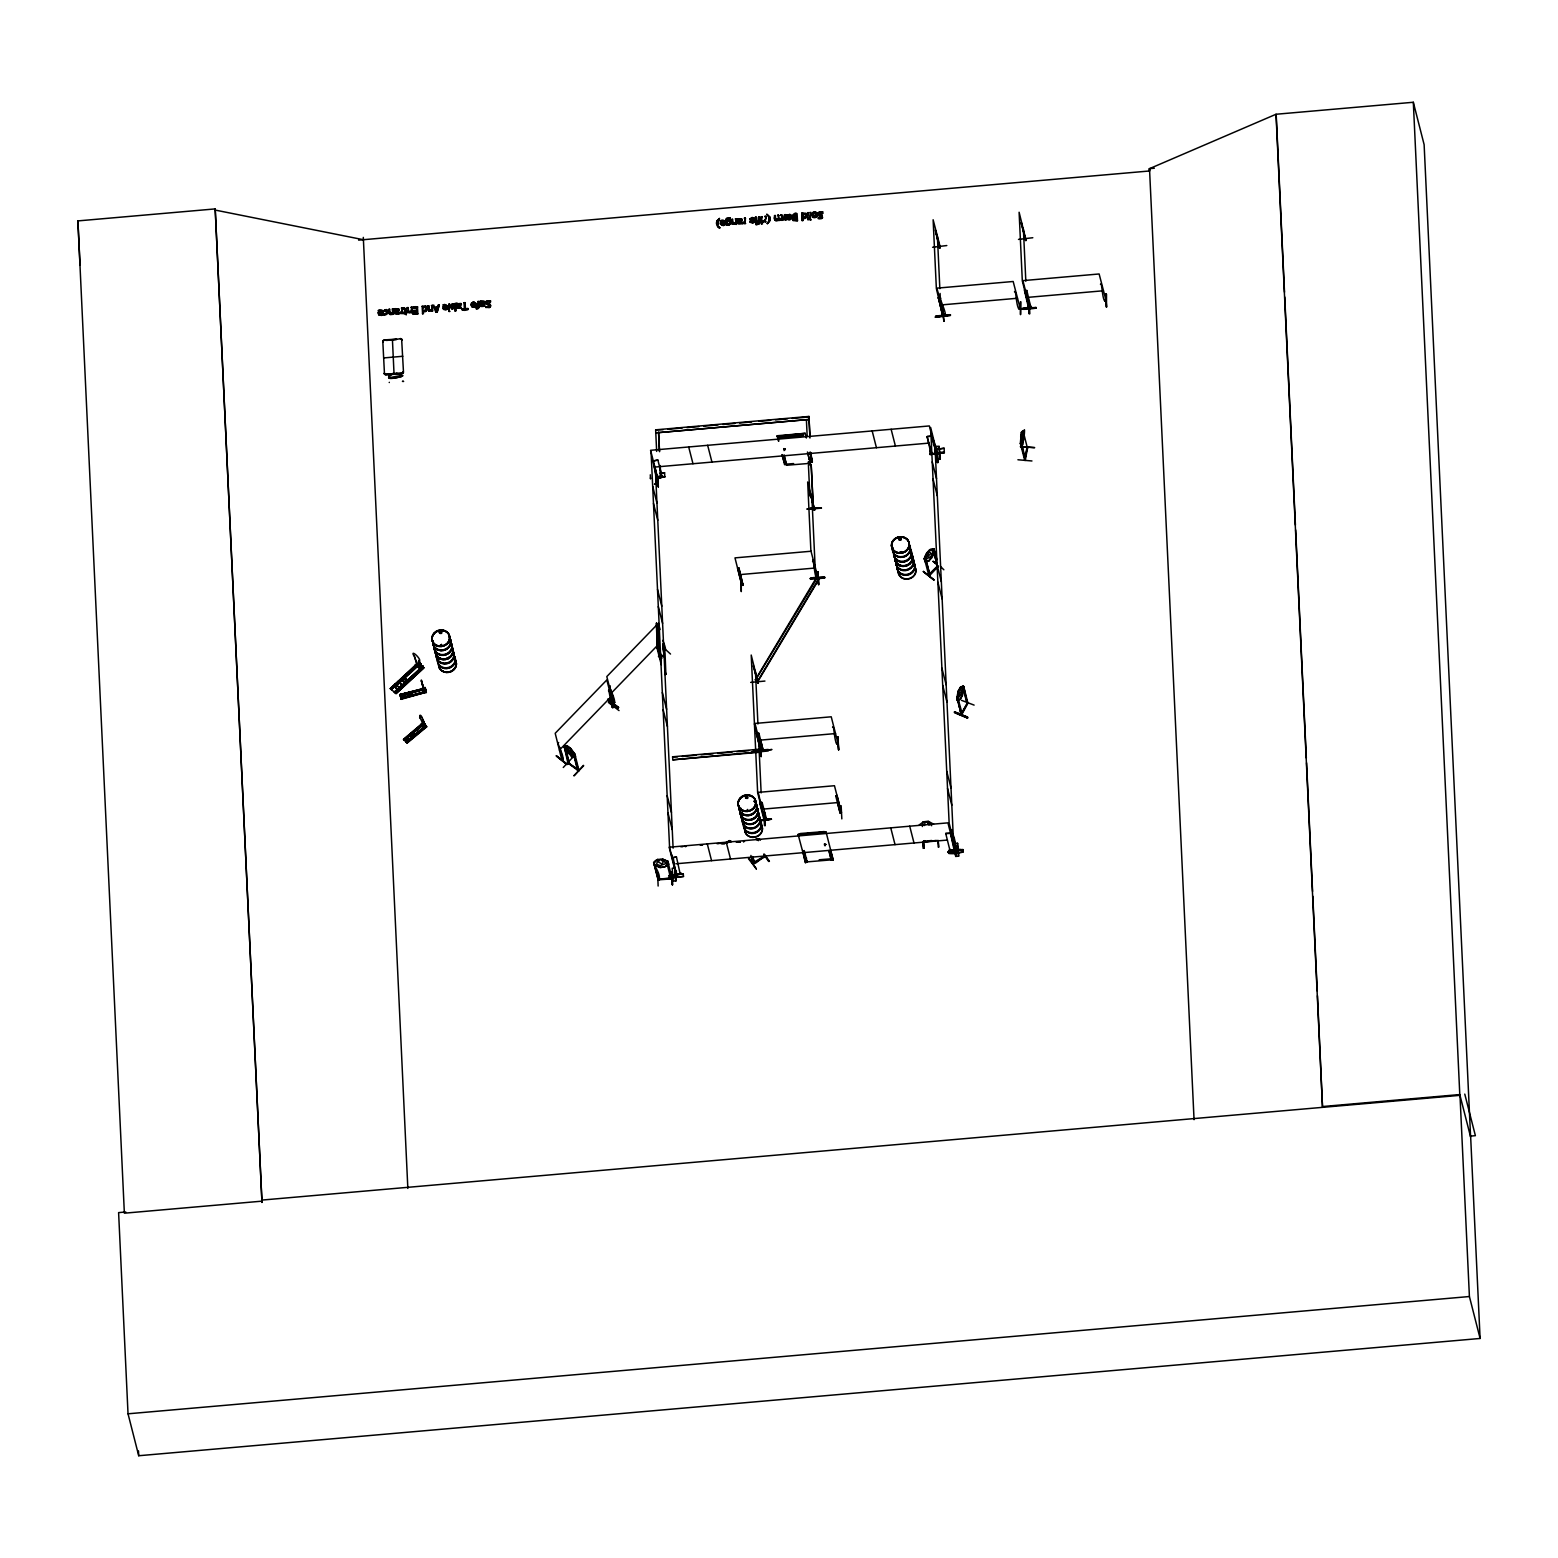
<?xml version="1.0" encoding="UTF-8"?>
<svg xmlns="http://www.w3.org/2000/svg" width="1558" height="1558" viewBox="0 0 1558 1558"><rect width="100%" height="100%" fill="white"/><g stroke="black" fill="none" stroke-linecap="round" stroke-linejoin="round"><path stroke-width="1.5" d="M962.046 713.097L957.449 696.699M967.888 702.444L961.091 714.655L961.383 712.921M451.801 306.653C453.69 300.207 455.734 311.989 451.82 307.101M717.537 223.515L719.387 218.471L717.031 221.061M769.224 218.626L768.99 221.1A6.777 6.057 -14.3 0 1 768.094 222.775L767.354 223.67L769.925 220.496M1026.995 448.957L1027.034 446.951L1024.755 460.389L1020.354 443.485L1021.327 432.306L1023.002 430.69L1027.598 448.762M450.827 306.809L450.846 305.31M479.124 307.432L479.124 306.809M676.367 873.512L675.646 873.512M676.036 873.512L675.51 874.681L681.158 873.551M812.069 215.179L812.575 212.784A2.259 2.006 -14.3 0 1 813.841 212.005L815.964 212.531M951.665 832.03C957.157 841.028 954.489 849.772 955.288 850.22M817.113 215.335L816.275 212.472M383.171 312.262L382.625 314.658A2.356 2.103 -14.3 0 1 381.321 315.456L378.711 314.482M476.105 304.122L475.56 306.536M476.164 305.076L476.027 303.537M578.7 769.847L568.086 763.147M568.962 763.848L563.957 745.776L566.976 745.659L570.617 748.366L574.785 753.799L578.972 770.606L577.784 769.71M725.132 222.385L725.093 223.885M791.522 216.581L790.997 218.996A2.356 2.103 -14.3 0 1 789.692 219.795C785.933 220.905 785.446 214.128 790.568 216.62L790.685 217.614L787.588 217.536L790.568 218.198M427.087 309.399L427.028 308.406M806.713 216.231L806.577 214.653M388.02 312.846L387.961 311.853M424.497 689.026L423.971 689.026M401.243 699.269L426.269 692.2L425.139 688.071L399.958 694.615L400.328 695.998L425.353 688.675L424.536 689.512M730.877 221.976L729.086 224.742A2.551 2.279 -14.3 0 1 727.197 224.586L726.242 224.897L726.047 220.36M657.32 478.949L657.242 477.469L664.74 476.534L657.398 478.092L657.418 479.767L653.756 464.459M658.177 486.369L657.398 479.182M936.806 453.027L936.923 458.461M936.962 453.651L936.748 454.741M658.43 656.23L658.664 656.619M659.482 655.84L659.618 657.164L659.521 655.567M661.605 655.412L661.663 656.814M662.501 656.483L662.403 655.334M663.494 656.697L663.533 655.704M663.513 655.353L663.552 656.093M793.1 215.647L793.334 216.952L796.313 217.302L793.08 215.978L796.099 214.42L793.275 215.725M792.126 216.465C793.217 212.219 800.831 211.791 792.165 215.978M816.061 214.478L814.951 216.504L813.101 215.588M478.111 306.731L476.358 308.25L478.072 307.277M759.058 222.56L757.383 222.171L759.019 223.106L757.207 223.729L758.941 222.755M813.042 215.082L813.763 212.823L815.866 213.66M426.035 308.523C426.074 311.951 421.595 311.113 425.86 309.691M426.055 309.691L425.918 307.724M805.681 216.543L805.661 215.355M742.134 220.71L742.173 220.204A1.948 1.733 -14.3 0 0 741.822 219.308L737.499 218.782L737.752 222.619M729.904 222.073L729.631 223.826M757.285 681.606L758.025 682.871M758.201 683.047L751.209 655.042L757.655 792.73L764.569 819.644M758.045 682.423L755.299 679.814L817.541 575.778L818.125 578.641L810.881 550.714L807.667 481.967L814.62 510.245M761.356 751.346L760.577 748.911M760.596 749.807L761.862 749.865M764.511 818.573L759.681 801.805M764.452 819.177L758.22 792.379L834.465 785.719L841.398 812.77L837.036 795.456L835.77 796.041L840.035 812.809L841.184 812.77M813.841 508.414L814.113 510.148L810.257 492.172L809.829 493.38M817.054 576.713L819.586 578.213L757.87 681.45M814.172 565.573L817.268 577.862L817.035 575.837M817.775 577.823L817.638 575.856M939.221 246.3L939.591 248.073L939.844 245.969M939.513 247.897L935.832 232.298M1020.003 307.393L1018.601 308.601L1020.198 308.445L1013.167 281.492L936.923 288.152L943.953 315.242L938.383 297.578L942.668 315.631L936.358 288.503L933.125 219.756L940.156 246.846M1025.183 238.783L1026.06 240.497L1025.476 239.114M1026.021 239.601L1025.476 239.25M1025.885 238.627L1026.04 240.36L1019.107 212.239L1022.321 280.985L1029.215 308.094L1024.852 290.022M382.976 342L382.82 340.968M393.064 373.375C376.238 380.834 414.701 377.698 396.18 373.122M388.877 377.815C426.619 369.947 374.426 385.683 392.635 373.862M403.347 371.505L402.548 373.492L385.099 374.426M403.503 372.537L401.633 339.021M439.239 632.548L439.843 631.652M440.856 645.791L441.381 644.447M441.576 644.506L440.447 645.031M441.888 645.187L440.641 644.7M770.139 220.243L770.1 218.548M745.522 798.086L746.633 796.119M745.931 796.586L746.964 798.105M747.119 810.764L747.645 809.42L747.119 810.647M809.459 459.182L809.225 457.896L809.673 459.104M806.46 857.932L806.382 858.75M898.849 539.594L899.258 538.581M899.92 539.808L901.089 538.854M900.427 552.369L901.517 551.61L900.407 552.506M901.245 538.406L900.913 540.159L898.927 539.477M901.556 551.785L899.998 551.746M954.859 712.142C994.082 729.378 927.594 701.373 967.576 717.031M716.641 222.891L716.738 221.275M792.594 218.802L792.71 220.009M1017.919 459.766L1031.961 460.973M676.289 870.883L676.561 874.856L669.589 847.591L651.069 451.898M741.141 220.71L739.563 219.288L738.667 221.723L741.063 220.36M793.665 218.49L794.093 220.067L796.43 220.048L796.255 217.692L793.743 218.841M769.204 219.366L768.912 220.749A6.777 6.057 -14.3 0 1 768.016 222.424L767.354 223.67M423.718 724.898L424.438 723.477L404.34 740.245L403.503 739.466L423.114 722.62L421.127 724.256L424.224 727.372M657.846 478.501L658.333 486.972L657.573 485.356M936.962 454.741L932.736 437.72L937.897 462.531L937.001 460.331C938.013 468.491 936.144 434.838 937.897 462.531M937.897 461.441L937.507 454.43M726.145 219.23L726.34 225.248L727.274 224.936A2.551 2.279 -14.3 0 0 729.163 225.092L730.838 223.456L730.488 220.496M726.145 220.106C725.677 215.471 731.832 219.717 730.137 217.692M726.788 843.131C728.755 839.295 732.104 840.288 726.885 842.605M753.098 863.249L764.978 856.861M765.075 856.744C765.329 853.394 756.818 864.301 753.04 863.814C752.709 860.074 757.48 867.163 752.3 856.51M486.524 302.856C486.758 299.701 491.783 303.946 490.458 300.752L486.388 300.928L485.59 303.654M812.088 214.556L812.653 213.134A2.259 2.006 -14.3 0 1 813.919 212.355L815.535 212.355M420.271 662.987L421.381 665.792L421.147 663.727M817.015 214.985L816.801 216.367M1020.509 443.485L1021.23 442.375L1020.354 443.485M1023.45 430.943L1022.749 432.053M1020.471 446.776L1034.687 447.633L1020.49 446.562M1022.515 444.634C1025.378 411.779 1025.339 442.998 1021.152 446.289M1025.3 459.591L1024.794 458.519M1020.665 436.688L1025.261 460.447L1027.676 447.029M446.815 307.296L445.374 309.205L443.816 307.549L446.815 307.296L443.816 307.549M475.132 305.738L472.366 306.011M721.412 224.274L724.197 223.067L722.016 224.586M724.197 223.067L723.399 224.819L721.568 224.333M750.859 221.703L753.644 220.496L752.845 222.249L751.014 221.762M383.151 312.846L382.528 314.307A2.356 2.103 -14.3 0 1 381.223 315.106L379.334 315.008M455.442 303.752L452.054 303.752L450.729 306.459L451.469 308.679L454.624 308.056L455.773 310.879L455.364 303.401L451.119 305.173M725.132 222.989L724.606 224.8A2.356 2.103 -14.3 0 1 723.282 225.598L720.478 224.255M754.559 220.418L754.033 222.21A2.356 2.103 -14.3 0 1 752.728 223.028L749.924 221.664M791.522 217.185L790.899 218.646A2.356 2.103 -14.3 0 1 789.594 219.444L787.374 219.113L786.634 216.952M716.699 222.249L716.933 220.71M937.098 566.391L928.549 574.805L928.977 575.993L924.439 558.835C923.738 555.076 934.858 544.716 926.737 552.856L926.406 559.108L931.022 556.342L932.755 552.545L932.229 550.558L929.99 549.584L933.924 548.786L936.942 559.809M427.009 309.049L426.483 310.84A2.24 1.986 -14.3 0 1 425.315 311.619A2.59 2.318 -14.3 0 1 423.425 311.483L423.328 311.133A2.59 2.318 -14.3 0 0 425.217 311.269A2.24 1.986 -14.3 0 0 426.386 310.49L426.892 309.594M806.616 215.88L806.09 217.692A2.24 1.986 -14.3 0 1 804.941 218.471A2.59 2.318 -14.3 0 1 803.032 218.334L802.954 217.984A2.59 2.318 -14.3 0 0 804.843 218.12A2.24 1.986 -14.3 0 0 806.012 217.341L806.499 216.445M957.294 696.66L961.033 714.557L957.352 696.582M962.357 687.117L967.265 703.554M956.787 697.887L958.17 691.226L960.449 687.273L963.292 685.968L962.435 695.238L960.293 699.25L957.333 700.496L956.729 697.731L961.461 714.226M412.266 733.876L412.481 734.928M618.565 707.254C618.507 709.357 606.51 700.633 607.99 699.075M607.951 699.523L618.526 707.332M923.427 571.767L934.06 579.966L923.427 571.396M424.691 723.73L404.106 740.069M567.755 762.31L578.855 770.45M420.504 663.552L420.757 663.825M967.927 703.262L963.662 686.338L962.416 686.981M437.759 307.218L439.278 304.823L437.136 312.204L435.889 312.301L432.949 305.368L434.857 307.471L437.759 307.218L438.265 304.901M435.091 307.861L436.493 311.327L437.428 307.666L435.091 307.861L437.428 307.666M612.255 707.215L613.073 705.969M490.595 305.738L490.342 306.809A2.415 2.162 -14.3 0 1 489.251 307.627L485.901 307.257L489.173 307.277A2.415 2.162 -14.3 0 0 490.264 306.459L490.478 306.108M928.451 575.097L929.912 574.337M437.136 312.204L439.278 304.823M813.101 214.225L815.671 213.407M418.829 664.468L419.706 664.468M729.826 222.872C726.924 228.5 726.398 216.796 729.884 221.684M748.444 858.692L756.331 868.741M399.121 310.315C393.726 313.528 397.485 312.282 398.945 313.723L395.849 314.015L394.739 312.223M383.015 341.669L383.443 340.15M403.308 371.836L403.094 372.888M439.337 632.159L439.687 633.385M745.425 797.092L746.516 798.124M747.918 797.871L747.275 796.235L746.691 798.027M900.933 539.477L900.933 538.425M954.801 711.87L967.693 717.362M967.323 717.965L954.587 712.707M816.918 215.53L816.528 216.776A2.279 2.025 -14.3 0 1 815.262 217.555L814.172 217.653A2.259 2.006 -14.3 0 1 812.848 217.107L812.049 215.432M478.949 307.452C474.645 309.477 478.851 309.964 479.027 306.459M929.113 825.117L926.718 821.806L925.16 821.942L924.439 825.526M447.633 307.744L447.204 309.01A2.356 2.103 -14.3 0 1 445.9 309.808C437.623 308.503 452.443 305.115 442.862 306.984M475.969 305.271L475.463 306.186A2.356 2.103 -14.3 0 1 474.158 306.984L471.938 306.653M754.462 220.963L753.955 221.859A2.356 2.103 -14.3 0 1 752.65 222.677L750.411 222.346M934.605 551.454L932.093 557.53L928.88 560.919L924.868 561.503M1020.743 442.316L1025.378 460.194M387.806 313.041C377.776 316.956 390.902 314.19 385.936 310.237C380.249 309.419 391.837 313.431 384.028 313.703M567.696 748.385L568.222 747.119M727.099 219.697L730.215 218.957M727.761 842.742C729.241 840.229 732.805 842.177 727.976 842.294M418.148 661.819L418.751 663.046L390.318 688.617L416.395 664.156M404.457 681.294L406.015 680.184M405.878 680.71L406.015 679.424M817.677 577.161L757.909 676.211M761.083 748.989L760.869 752.3L756.467 732.883L761.453 751.073M409.949 693.349L411.37 694.615M411.799 694.381L410.884 692.843M769.73 221.08L767.276 223.32M741.861 584.094L743.166 584.562M741.744 585.321L743.322 585.165L742.854 584.075M817.989 578.719L818.067 577.492M761.531 749.379L763.147 750.313L758.863 733.078M764.92 818.924L766.497 818.768M836.49 742.835C840.58 743.302 835.107 742.893 836.977 743.926C834.114 741.452 834.153 723.672 832.537 727.099M936.339 840.405L923.641 842.138M923.466 841.067C925.394 839.392 925.101 843.871 925.101 841.106L931.781 840.522M419.959 664.526L423.873 667.876L396.044 693.622L423.854 667.876M960.449 687.39L958.131 691.226L958.306 697.77L961.52 694.186L962.532 689.999L960.293 687.331L963.234 686.124L967.343 703.028L961.695 712.902M957.313 697.945L957.897 696.874M967.284 704.313L963.662 686.338M957.333 700.496L960.176 699.075L962.493 695.238M961.403 700.282L974.12 705.112M967.284 703.009L967.382 703.495M967.946 703.164L961.734 714.616M672.102 878.167L670.816 878.4M932.872 549.643L937.682 566.333M805.486 216.543C802.312 221.567 802.409 209.843 805.622 214.926M923.388 821.67L922.336 826.538M819.45 577.687L757.733 680.924L755.299 679.814M668.538 864.184L664.506 866.988L659.755 867.533L664.604 867.046L668.694 864.184L668.012 861.379L662.559 859.062L657.729 859.549L656.658 864.262L660.164 865.625L666.026 863.58L662.52 859.276M483.778 302.817C478.676 306.945 487.342 300.324 481.247 302.408L481.403 304.18M562.263 760.226L561.523 759.291L562.925 758.804L561.601 760.07L563.022 759.233L561.951 760.362L555.193 733.292L606.822 679.97L613.813 706.942L612.82 707.157M609.606 688.792C611.651 699.484 616.15 703.203 613.287 703.067M665.266 650.368C662.832 647.563 668.616 654.944 662.793 640.377M741.238 578.602L741.277 591.612L741.257 578.31M943.836 321.318L942.668 310.646M1028.631 303.128L1029.156 313.918L1029.176 300.616L1029.838 313.762M761.219 743.731L761.258 756.721L760.732 745.951M765.134 825.545L764.589 812.711M382.099 313.528L379.354 313.801M446.698 307.88L443.933 308.153M475.034 305.387L473.71 306.712L472.288 305.66M753.527 221.08L751.209 221.918M790.471 217.847L789.146 219.172L787.705 218.12M937.156 565.924L937.838 566.937M922.842 841.963L923.933 848.35L923.758 840.911M447.419 308.231L447.127 308.659A2.356 2.103 -14.3 0 1 445.822 309.477L443.933 309.36M724.801 224.021L724.509 224.449A2.356 2.103 -14.3 0 1 723.204 225.248L720.341 223.787M726.418 219.113L730.235 218.042M607.562 699.931L618.175 708.053M566.976 763.946C534.589 738.745 588.515 781.746 556.479 756.136M387.591 313.509L385.994 314.677A3.135 2.804 -14.3 0 1 384.534 314.735L383.755 314.521M717.576 219.97L719.484 218.86M933.904 580.063L923.368 571.494M612.45 707.371L609.957 697.711M403.191 372.148L402.022 372.868M439.999 633.424L441.362 633.444L441.479 631.457M441.635 633.23L441.693 631.672M898.947 538.62L901.108 538.172M818.768 213.368L822.76 213.232L822.624 211.752L817.697 212.92A2.279 2.045 -14.3 0 0 817.677 214.303L821.222 215.997M1021.269 443.368L1022.924 434.935L1021.327 432.442M940.818 298.24C937.935 295.222 946.349 312.145 945.239 314.989L943.505 314.015L944.908 313.84M945.044 315.067L945.063 313.937M738.881 567.949L743.03 585.321L738.881 567.949L737.596 568.086L741.881 585.302L734.986 557.881L811.231 551.22M1018.718 308.133L1020.159 307.997M1029.76 307.062L1031.182 307.023M1031.026 307.549L1030.831 306.381M1026.761 290.275L1030.909 307.647C1031.941 305.134 1027.929 306.868 1029.916 307.666M818.086 578.68C816.509 580.608 816.509 575.681 816.898 578.797M1104.7 300.616L1105.829 299.779L1106.083 301.045M761.687 749.359L762.018 750.547L757.558 733.195L758.882 733.526M763.108 750.352L760.616 740.011M765.075 818.904L766.205 818.671M766.341 819.274L765.056 818.145M766.4 818.339L766.439 819.313L766.185 818.067M836.51 743.283L838.185 743.244L836.86 743.926M841.456 812.224L840.171 812.205M404.282 740.128L424.75 723.594M489.485 305.952C481.11 308.133 494.996 305.68 485.804 303.771M821.65 216.952C817.969 217.107 816.84 219.113 821.417 218.626A2.415 2.162 -14.3 0 0 822.527 217.808L821.962 214.946M484.616 303.245L481.441 305.017M741.881 220.788L738.609 222.054L741.881 223.768L738.784 224.079L737.732 222.716M657.788 878.751L659.521 879.764L659.385 878.634M670.544 878.011L657.846 879.257M671.965 878.186L667.856 861.418L666.551 862.1L668.012 861.379M485.823 301.901L490.458 300.752M410.124 693.135L409.949 694.42M792.886 218.724L792.925 217.497M805.311 216.835L802.915 217.263M574.668 753.741L575.564 756.351L572.546 756.448L568.904 753.76L564.171 745.776M569.41 747.996L571.221 750.995M570.481 748.502L566.859 745.776L563.957 745.776M577.804 769.165L577.57 770.334L573.013 752.319L570.579 748.385C576.148 772.125 565.593 741.257 565.963 747.08L569.196 752.397L573.519 754.306M572.546 756.448L575.35 756.351M1020.996 446.27L1022.671 444.517M419.998 715.278C420.212 718.783 419.881 712.688 421.79 717.069M423.659 721.744L422.549 718.959L423.757 721.335M574.259 754.091L573.617 753.02L578.641 770.957L567.891 762.992L564.074 745.873L569.43 763.459L565.164 746.301M563.256 767.49L572.721 757.324M574.045 775.553L583.666 765.757M574.065 775.865L583.452 765.348M413.98 734.948L413.863 733.331M783.674 448.646L785.213 448.801M610.269 685.871C607.328 684.605 615.683 698.51 614.553 702.833L614.631 702.522M558.66 742.582C555.719 741.316 564.074 755.221 562.944 759.544L559.458 746.905M608.555 691.051C608.672 686.65 611.203 706.417 612.722 707.936L613.696 706.981M608.38 702.444L619.032 710.584M614.534 702.639L613.677 703.534L606.802 676.581L658.43 623.258L660.027 629.549M665.149 649.608L664.078 650.835L662.734 645.616M665.305 650.212L664.429 651.127L663.104 645.888M562.126 760.246L562.925 759.35M670.524 654.048L663.942 648.05M611.067 693.349L657.71 645.187M559.458 750.06L611.106 696.738M929.016 551.006L927.77 556.654L930.924 553.382L929.133 551.104M925.238 557.803L924.439 558.835L926.737 552.856M925.296 557.92L924.186 558.855M941.344 581.777L933.398 550.227L934.274 549.331L929.99 549.584M928.763 560.841L934.722 551.532M937.468 566.664L929.133 575.272M938.559 566.099L929.23 575.837M943.856 569.78L940.701 566.684M777.637 215.257L778.688 215.53L777.637 215.257C780.032 217.614 776.78 223.515 774.754 219.775M778.124 219.97C784.94 219.6 775.533 221.957 774.579 218.918M414.37 656.288L417.33 664.779L420.641 667.72L419.277 660.241L420.426 667.915L417.116 664.974L414.37 656.288A4.791 1.13 47.2 0 1 413.61 653.328A4.791 1.13 47.2 0 1 418.304 657.476A4.791 1.13 47.2 0 1 419.063 660.436M416.687 664.526L390.415 688.694L391.973 690.077M391.039 689.259L418.888 663.513L393.025 687.857M417.661 665.383L391.331 689.512L417.739 665.558M395.401 686.805L418.109 665.987M423.133 666.22L394.31 692.083L423.133 666.22L423.406 667.311L395.304 692.979L394.641 692.2M423.406 667.369L394.972 692.687L422.744 665.889M395.693 693.213L423.503 667.467L422.452 666.512M793.859 218.646L796.255 217.692M763.615 856.218L764.121 857.367M401.73 312.087C396.55 313.918 405.45 311.288 401.477 308.114L402.529 308.387L401.477 308.114M744.666 222.151C739.466 223.963 748.366 221.353 744.412 218.178L745.445 218.432L744.412 218.178M765.173 220.36C759.992 222.171 768.873 219.561 764.92 216.387L765.952 216.64L764.92 216.387M784.804 219.016L785.875 220.029L784.609 214.653C781.649 221.002 785.641 219.055 782.876 220.262M784.609 214.653L784.862 218.626L782.759 219.016M748.97 858.03L756.331 869.091M401.691 312.476C397.816 315.067 402.237 311.97 401.808 313.567L402.431 308.036M744.607 222.521C740.595 225.034 745.133 222.132 744.743 223.631L745.367 218.081M765.114 220.73C761.258 223.32 765.679 220.243 765.251 221.84L765.874 216.289M423.133 306.751L425.646 306.03L427.048 308.153M423.328 311.133L422.569 313.781L422.16 306.303L425.743 306.381M803.032 218.334L802.195 220.613L801.766 213.154L805.739 213.407M390.104 313.177L392.558 313.08L393.239 308.835L393.57 314.288L389.753 314.132M407.242 307.608L408.293 307.88L407.242 307.608C403.911 314.891 415.226 312.282 407.943 312.321M429.015 309.282L429.852 310.412L431.624 309.672L432.306 305.426L432.637 310.879L429.132 310.84M431.644 310.393L428.82 310.724M733.039 223.242L735.473 223.145L736.155 218.899L736.486 224.352L732.396 224.001M735.512 223.865L732.182 223.729M454.624 308.056L452.151 309.146L450.788 307.043M423.425 724.334L424.029 723.048L424.536 724.217M424.983 724.003L425.12 725.366L423.854 723.204M406.015 741.959L425.977 725.483L405.995 741.939L407.086 743.03L426.697 726.846L425.977 725.483M406.404 742.348L425.607 725.755L426.658 726.826M423.114 722.62L426.405 726.456L406.19 742.017M426.464 726.554L407.047 743.01L403.97 739.933L423.309 723.34M398.945 313.723L395.011 313.372L394.583 308.718L398.692 309.029A1.948 1.733 -14.3 0 1 399.16 309.808C399.276 312.554 392.752 313.333 398.77 312.496M458.033 307.569L461.363 304.725A1.948 1.733 -14.3 0 0 461.032 303.81L457.682 303.752L460.934 303.459A1.948 1.733 -14.3 0 1 461.285 304.375L457.799 306.575L458.149 307.724M481.344 304.667C481.519 307.802 485.57 303.44 484.596 306.225L481.519 306.536L480.487 305.076L480.234 301.239L483.778 301.259M738.473 219.23L741.744 218.957A1.948 1.733 -14.3 0 1 742.075 219.873L741.199 221.801L738.609 222.054M614.164 702.346L611.067 690.194M439.746 632.723L441.187 632.704M747.626 798.027L746.087 798.358M729.611 220.067L727.002 220.379L730.312 220.496M423.387 310.763C421.03 308.445 425.198 304.842 426.016 308.075M803.013 217.614L802.876 214.673L805.369 214.361M740.887 220.632L738.667 221.723M777.851 219.074L775.942 220.029L777.793 218.626M781.123 219.152C776.098 220.885 784.453 218.587 780.85 214.985L781.902 215.257L780.85 214.985M451.917 307.452C450.924 300.188 457.818 308.971 452.093 307.666M919.298 824.883L923.485 821.728M727.255 224.235L727.119 221.431L729.611 221.158M382.236 312.204C377.289 311.211 379.49 309.399 382.275 312.632L378.263 312.632L382.197 312.282L382.314 313.294L379.217 313.197L382.216 312.944L381.126 314.794L379.217 313.197M395.654 311.308L396.258 309.399L398.127 310.295L395.732 311.658L398.05 310.918L398.088 309.575L395.674 310.237L395.732 311.658M447.769 306.361C443.679 302.505 441.946 305.387 446.873 306.984M457.701 304.472L460.292 304.492L457.857 306.225L457.701 304.472L457.857 306.225M457.799 304.823L460.077 304.238M472.152 305.076L475.248 305.154C473.379 301.999 469.542 302.388 475.054 303.732M724.996 221.625C722.464 217.653 717.537 222.755 723.691 221.45M753.702 220.184C754.364 216.854 749.145 219.931 750.08 218.743C758.649 217.38 744.607 222.833 753.605 219.834M790.315 215.88C781.006 214.79 797.287 215.53 786.732 217.302M657.807 859.471L653.62 862.411L658.119 879.9L659.248 879.783C661.059 870.669 648.732 862.645 657.729 859.412M474.742 305.874L472.541 306.069M790.179 218.334L788.406 218.782M403.425 679.054L406.073 679.6M392.46 312.73L390.26 313.333M412.033 312.691L410.981 312.418L412.033 312.691L411.702 307.218L411.02 311.464L408.994 312.165L408.332 310.432M937.254 563.938L933.164 561.347L936.709 564.093M410.163 693.252L411.195 692.979M737.382 842.196L740.342 842.157M793.548 217.711L793.119 220.613L797.482 220.73L797.073 213.563M729.339 223.709L727.158 223.885M1028.475 306.089L1028.416 307.393M760.538 839.587C759.467 841.846 761.434 837.308 755.883 839.334M753.916 862.275L763.478 856.666M764.472 854.271L769.418 861.438L763.771 854.329M657.827 476.553C664.76 474.255 663.007 479.416 657.087 477.819M935.462 452.93L936.67 452.852M936.709 453.3L935.618 453.534L936.514 452.248M681.313 874.174L680.086 873.726L681.313 874.174L681.138 873.103M955.229 846.929L955.677 845.41L954.217 850.454L950.438 833.063L945.725 833.472L950.477 833.491M1104.836 300.48L1105.868 301.103M743.185 585.302L741.881 585.302L743.03 584.678M840.171 812.283L841.301 811.621M383.638 310.938L386.267 309.497M383.677 311.288L386.365 309.847A2.201 1.967 -14.3 0 1 387.553 310.607M402.762 372.888L385.741 374.29M439.882 631.399L441.265 631.282M747.119 798.533L747.1 796.352M378.399 311.756C377.562 309.224 382.684 309.166 383.015 311.503M471.314 303.265L473.768 301.726L476.105 303.888M471.334 303.615L473.223 302.077L475.95 303.382M749.788 218.957L752.241 217.419L754.423 219.055M749.826 219.308L753.41 218.003M786.732 215.725L789.77 214.264L791.62 216.932M720.906 843.638L724.957 843.54M358.613 240.127L1149.609 170.971L1149.512 168.653L1276.021 114.26L1413.32 102.263L1424.129 144.641L1470.596 1136.912M406.813 313.139C408.683 312.71 401.555 304.453 405.022 309.536M657.301 483.623L654.711 484.168M674.556 868.02L675.958 880.893L673.056 881.146L672.199 868.254L675.023 868.04M656.892 477.313L664.701 476.651M662.539 476.183L656.775 477.157M931.022 452.638L931.996 453.865L931.411 452.657M949.289 849.694L950.38 849.461L949.484 850.746M949.835 849.636L950.575 850.707L949.484 850.181M949.445 850.298L950.536 850.064M950.146 850.181L954.703 849.831L947.926 822.858L669.161 847.221L676.055 874.642L680.768 874.213L680.048 873.142M458.071 307.374L460.973 307.413L457.935 307.218M484.421 305.017L481.597 305.31M741.842 222.891L738.609 222.21M1027.267 447.536L1024.755 460.214M412.831 733.429L413.883 733.448M413.727 734.986L412.656 734.967M654.847 862.139L653.815 862.567L658.255 879.919M721.841 843.618L724.626 843.618M942.512 308.523L943.992 321.357M765.114 825.253L763.907 814.912M764.491 825.623L763.965 814.873M741.744 222.541L738.064 223.359M460.934 307.062L461.071 308.289L457.351 308.231L456.708 303.284L457.76 304.102M700.263 845.176L702.541 845.215M717.05 843.696L719.095 843.599M944.791 314.541L943.778 314.677M1018.718 307.452L1018.64 308.659M838.165 743.848L831.232 716.797L754.987 723.457L761.765 750.508M840.015 811.66L839.937 812.886L841.339 812.692M923.154 848.389L922.901 841.924M657.612 872.792L658.138 886.035M422.861 686.552L421.342 679.989M424.107 691.557L421.536 680.788M422.179 683.962L421.342 680.749M422.393 688.013L425.042 687.662L422.627 688.909M425.178 688.13L399.958 694.576L425.334 688.733M425.139 689.201L400.348 696.036M400.328 695.939L425.431 688.928M425.139 688.071L425.49 689.357C424.399 685.442 426.892 695.335 424.945 687.331M426.386 692.648L425.996 691.226L423.425 691.83L423.698 692.882L422.588 688.733M399.978 694.595L401.263 699.367L400.873 697.926L426.055 691.382L401.01 698.471M401.127 698.88L426.269 692.2L425.977 691.148M658.236 879.199L672.258 878.322L670.797 877.738M671.965 878.868L658.255 879.842M661.507 476.865L662.734 477.254M924.946 842.157L924.868 840.911M571.533 752.163L568.008 749.554M577.882 769.788L573.617 753.02M738.317 842.08L739.953 842.138M457.779 305.874L460.214 304.141M680.768 846.734L682.793 846.676M657.048 476.592L658.021 477.8M680.086 873.785L681.294 873.726M680.242 874.33L676.464 856.997L671.79 857.874L676.464 856.997M954.197 850.395L950.029 850.687L945.725 833.472M653.172 462.142L658.333 486.972M659.813 473.281L664.584 472.697L664.799 477.176M659.832 473.613L664.565 472.775M664.701 476.826L657.437 477.274M933.573 444.926L932.736 437.72M934.625 449.425L944.129 448.256L944.343 452.735L930.087 454.488L944.343 452.735M934.625 449.756L944.129 448.237M929.97 453.962L944.245 451.859M937.351 453.806L936.981 455.326M753.897 862.801L752.553 856.881M671.517 854.154L675.646 870.318M955.794 846.247L951.081 829.713L955.444 849.753M951.256 833.394L951.568 829.654M669.025 875.713L683.3 873.902L669.005 875.401L669.219 878.011L683.495 876.511L683.3 874.135M683.475 876.414L669.2 877.991M962.844 849.461C927.263 857.445 966.077 844.066 963.058 852.07C943.466 857.056 943.291 848.818 962.941 849.811M948.588 851.272L962.941 850.123M935.228 230L940.078 248.014L939.941 246.242M935.793 231.11L939.591 248.073M1021.269 223.631L1026.06 240.497M932.599 247.274L946.816 245.541M1018.484 239.406L1032.818 237.731M938.461 298.747L938.89 297.539M1014.472 291.813C1016.089 288.366 1016.05 306.225 1018.913 308.698L1018.796 308.62M1026.78 290.723L1025.476 290.392M1100.454 284.296C1102.051 280.849 1102.012 298.708 1104.875 301.181L1106.161 300.928L1099.13 273.974L1022.885 280.635L1029.76 307.121M1020.626 301.707L1020.529 314.658L1020.587 301.668M1106.511 294.15L1106.492 307.14L1105.81 293.936M1029.04 306.225L1028.397 307.277M935.871 317.014C980.664 311.191 904.731 320.539 950.166 315.631M1104.68 299.934L1105.829 299.896M935.754 315.982L950.049 314.697M950.127 315.028L935.832 316.43M1036.148 308.172C1010.519 311.619 1023.801 305.855 1036.128 308.056M814.23 508.122L821.436 508.161L807.102 509.31M812.925 559.789L812.984 560.958M737.616 568.534L738.901 568.397M812.536 561.542C814.308 560.179 813.938 574.688 816.84 578.758M818.729 584.776L817.872 571.611L818.534 584.484M824.708 577.901C799.079 581.348 812.361 575.584 824.688 577.804M753.312 665.285L758.142 683.319M750.664 682.404L764.939 681.06M756.604 735.376L756.954 732.825M761.005 750.138L768.152 749.456L768.23 750.975C717.81 755.747 800.403 745.912 760.81 750.995M753.819 751.326L768.172 750.002M838.594 749.963L837.814 736.739L838.496 749.612M766.536 819.216L762.115 802.448L760.791 802.136M835.77 796.041L837.036 795.456M759.428 819.975L771.424 819.196L759.544 820.91M841.826 818.885L841.145 805.681M1470.557 1136.113L1475.387 1135.665L1464.773 1094.086M657.885 460.077L653.191 460.934L657.885 460.077L662.189 477.293C662.871 475.287 658.703 479.338 658.021 477.741M927.127 436.552L931.859 436.123L927.127 436.552L930.905 453.261M936.241 446.289L939.123 446.386L940.058 459.259L937.156 459.513L936.553 446.523M654.477 484.226L657.379 483.973L656.678 475.054M957.703 843.306L954.723 843.229L955.736 856.433L958.637 856.179L957.449 843.287L958.637 856.16M955.658 856.082L954.723 843.229L955.736 856.433M261.666 1201.179L124.367 1213.195L77.9 220.905L215.199 208.908L261.978 1202.406L215.199 208.908M1154.342 168.225L1149.317 168.653L1149.434 170.99M768.152 215.861L766.848 214.322L770.003 217.575M766.848 214.322L769.827 216.99M730.137 218.607L727.43 218.724L727.08 220.73M731.715 219.288C733.545 218.802 730.196 221.002 732.104 223.768M755.474 217.205L756.506 217.477L756.857 224.586C753.118 222.911 756.37 208.772 755.903 224.664M758.902 221.314C755.396 222.794 762.057 220.574 758.688 216.932L760.616 222.249M761.161 216.718C763.011 216.114 759.447 219.211 761.472 222.171L762.096 216.62M774.423 215.549C776.39 215.16 772.729 216.893 774.735 219.736M807.531 212.648C809.381 212.044 805.817 215.16 807.862 218.12L808.485 212.57M809.907 212.453C811.601 211.615 808.485 216.913 810.335 219.912L810.861 212.355M738.55 219.035L737.499 218.782M758.688 216.932L759.739 217.185M801.766 213.154L806.323 214.03M720.244 222.755L724.256 222.775L720.361 223.573M724.295 223.417L721.198 223.339M759.642 216.835L760.596 221.528M735.454 224.079L736.486 224.352M784.842 219.775L785.875 220.029M782.135 220.36L781.103 220.087L782.135 220.36L781.804 214.907M761.356 222.677C764.257 223.028 760.07 222.21 761.492 223.924L762.446 222.58M807.881 219.873L807.745 218.626L808.953 219.775M808.914 218.88L807.745 218.626M757.149 223.729L758.98 224.333L759.973 222.288M755.805 224.313L756.857 224.586M802.097 220.282L803.149 220.535M717.81 226.67L719.893 227.819L718.998 226.728M388.779 309.224C390.98 309.01 386.793 310.023 389.033 312.885M412.734 307.14C424.38 307.549 411.448 305.31 412.851 308.289L416.57 307.958L412.851 308.289M428.645 310.879L427.846 305.816L429.034 308.99M448.646 303.985C450.34 303.167 447.224 308.465 449.074 311.464L449.6 303.907M464.401 309.01L461.772 308.873L464.401 309.01L464.031 302.642L465.121 302.914L465.414 308.912L467.945 308.698L465.316 308.562L465.044 302.564M477.839 301.434C479.806 300.967 476.008 303.245 478.131 306.186L476.495 305.972L478.131 306.186M392.285 308.932L393.337 309.185M411.779 307.569L410.747 307.316M423.192 306.575L422.16 306.303M427.846 305.816L428.898 306.089M438.343 305.251L439.356 305.173M457.74 303.557L456.708 303.284M465.121 302.914L464.031 302.642M490.439 301.882L487.323 301.356L486.583 303.206M437.662 306.868L434.857 307.471M471.373 305.874L471.198 304.492L475.132 304.161M413.143 310.451C416.94 309.73 418.265 311.717 413.182 311.249M403.347 312.36C407.67 312.691 402.237 311.697 403.464 313.431L406.248 314.658L406.171 313.197M403.132 308.017L405.723 308.64L406.794 312.418M479.65 305.699L479.767 306.751M393.57 314.288L392.499 313.47M405.216 313.275L403.464 313.431M431.585 310.607L432.637 310.879M478.111 306.556L476.534 306.692L478.209 307.062M485.94 306.517L485.979 307.608M413.006 313.139C421.303 313.528 412.442 311.814 413.143 314.288L417.856 313.879L417.447 306.731M405.138 312.924L406.248 314.658M437.038 311.853L435.889 312.301M461.811 309.672C475.443 307.16 462.745 312.827 461.772 308.873M454.741 310.607L455.773 310.879M384.125 339.917L401.166 338.846M384.242 340.384L396.453 339.332M386.345 340.442L396.511 339.547M941.207 304.94L1017.432 298.26M1027.17 297.422L1103.415 290.762M402.198 373.569L385.917 374.991L384.495 373.784M656.658 451.431L655.645 429.833L808.933 416.434L809.965 436.162M662.968 429.716L655.645 429.833M667.759 429.307L682.131 428.041M686.922 427.632L698.899 426.58M703.69 426.171L718.063 424.906M722.854 424.497L734.831 423.445M739.622 423.016L751.579 421.984M758.765 421.342L770.743 420.309M775.533 419.881L787.511 418.829M792.301 418.42L809.069 416.96M658.294 432.657L809.186 419.453L655.899 432.851M778.435 441.031L777.208 435.753L805.174 433.319L806.362 438.012M777.247 436.318L805.174 433.319M779.331 436.98L803.519 434.857M654.847 467.069L928.841 443.115M811.192 462.434L808.29 462.142L811.192 462.434L810.744 452.872M782.038 455.15L784.804 464.518L782.019 454.585M808.193 453.144C809.011 466.056 816.022 464.654 809.634 452.794M809.868 496.048L808.427 465.005L811.192 464.771L813.334 508.259L811.192 464.771M810.433 507.986L813.218 507.733M739.271 574.668L815.516 567.988M657.067 648.245L656.522 622.986L657.067 648.245L661.274 664.721M759.272 740.225L835.516 733.565M672.842 759.817L672.589 756.799L760.265 749.125L760.518 752.163L672.842 759.817L760.382 751.638M677.457 756.896L672.589 756.799M682.19 756.487L696.407 755.24M701.158 754.832L712.999 753.799M717.751 753.371L731.968 752.144M736.7 751.716L748.541 750.683M753.293 750.274L760.401 749.651M762.485 809.167L838.73 802.487M923.407 821.806L928.237 821.241L933.515 824.124M826.071 832.03L798.105 834.465L826.071 832.03L833.257 860.269L831.368 859.86L829.031 850.726M802.74 834.426L824.24 832.537M919.493 824.903L920.817 825.234M933.495 823.676L932.229 824.24M736.116 841.982L737.148 842.255M675.821 863.794L947.439 840.054M938.111 840.599L939.007 847.007M831.368 859.86L807.356 861.866L807.317 860.737M798.105 834.465L805.622 862.684L807.161 861.983L804.24 850.551M1276.021 114.26L1322.489 1106.55L1459.788 1094.553L1470.674 1137.262L1480.1 1338.458L138.72 1455.737L128.029 1413.807L118.603 1212.611L125.77 1211.988M261.861 1200.088L1459.982 1095.332L1469.408 1296.529L1480.1 1338.458M128.029 1413.807L1469.408 1296.529M784.667 450.126L784.005 450.593M793.626 463.563L786.498 464.128L786.556 465.258L810.316 463.33L810.277 462.2M659.248 630.23L658.099 625.693L656.853 625.79L657.69 647.232L661.332 661.02M657.69 647.232L658.937 647.135L661.819 658.469M664.623 674.458L665.87 674.361L665.032 652.919L662.715 643.844M825.409 845.643L824.552 845.605M819.196 859.782L831.076 858.809L831.115 859.938L828.837 850.551M661.059 859.607L659.482 859.704L658.469 862.1L662.189 864.067L663.163 861.769L661.059 859.743M672.199 872.032L672.433 885.002L672.277 872.032M671.965 878.926L670.524 878.284M954.158 849.733L955.249 849.558M931.996 453.787L927.166 437M400.406 338.495L401.458 339.021M385.8 374.524L384.729 374.017M900.212 540.236L899.063 539.75M818.028 571.883L818.554 584.484M838.71 749.885L837.97 736.992M1019.711 307.354L1019.906 308.601L1019.711 307.277M840.093 812.848L837.503 802.506M672.024 871.74L672.433 885.002M1021.152 434.176C1024.482 437.701 1019.906 444.147 1021.035 435.597M670.875 878.926L666.532 861.652M423.795 721.627L424.341 726.671L419.92 717.478M939.123 446.386L940.058 459.24M955.268 843.482L956.086 856.316M215.51 210.135L363.423 239.718M821.748 215.16C816.528 215.783 819.683 209.629 822.76 213.232M486.972 303.343L489.796 303.966L490.692 305.68M793.626 218.023L792.457 217.166M390.279 688.578L396.044 693.622M817.113 577.258L819.586 578.213M740.887 219.717L738.511 219.951M959.825 689.026L961.247 691.129L959.144 695.024L959.124 690.311M423.153 723.321L424.497 724.061M403.483 739.427L423.348 722.854M662.501 859.14L668.012 861.535M654.302 865.079L659.813 867.319L654.457 865.041M755.922 839.217L758.493 840.638M899.453 539.594L899.784 539.866M793.82 219.6L796.43 220.048M419.297 663.961L421.381 665.792M489.368 305.193L485.512 303.304A2.279 2.045 -14.3 0 1 485.531 301.921M790.782 215.043L786.634 214.79M484.343 301.551L480.234 301.239M814.464 508.453L814.6 510.109M817.21 577.706L814.094 564.424M763.965 819.703L759.759 802.974M818.846 214.128L821.67 214.809L822.429 217.458A2.415 2.162 -14.3 0 1 821.339 218.276L818.145 218.607M486.68 303.148L490.361 304.725M817.969 214.77L821.826 216.854M428.898 311.074L427.944 306.166M815.886 212.2L817.132 214.731M788.251 219.035L787.588 217.536M614.534 702.093L613.054 702.755M607.99 699.406L618.545 707.683M933.398 550.227L933.904 549.039L935.521 555.33M933.106 561.386L936.709 564.483M928.88 560.919L924.985 561.601L924.303 558.757M928.179 821.456L931.703 825.721M426.035 306.225L427.106 308.757M425.743 307.51L423.172 307.471M422.432 724.47L424.497 726.554M421.127 724.256L423.99 727.138M753.741 217.925L754.598 219.581M724.743 221.197L720.244 220.593M382.762 311.074L378.263 310.451M792.769 219.99L797.482 220.73M408.566 311.561L411.02 311.464M723.925 221.684L722.211 220.749L720.439 221.879M443.679 309.497L442.939 307.997M379.081 315.144L378.263 312.632M403.386 681.099L402.879 679.911M389.578 314.288L388.935 312.535M805.973 213.329L806.518 214.478M813.237 215.919L815.594 216.562L815.905 213.641M821.456 215.841L820.949 217.945L818.008 217.166M457.059 307.588L461.071 308.289M925.024 840.872L925.238 841.982M763.848 854.31L768.659 861.496M717.167 225.676L717.907 227.02M1028.572 308.017L1024.366 290.061M791.036 215.043L791.542 216.348M447.613 305.855L442.862 304.803M750.216 222.405L749.768 221.217M387.455 310.256L388.039 312.204M768.406 216.017L768.815 216.952A6.407 5.706 -14.3 0 1 769.301 218.977M420.056 718.141L419.608 717.167M384.359 373.492L384.69 374.485M732.279 224.079L731.87 222.599M717.693 224.566L718.024 225.54M737.947 223.417L737.674 222.268M732.864 222.755L735.473 223.145M378.594 314.463L378.282 313.08M446.815 306.556L445.237 304.959L443.056 306.089M422.9 686.727L422.374 683.904M388.994 312.983L390.143 314.619L392.616 314.385M426.269 692.239L400.873 697.906M411.643 691.655L412.714 695.647M406.833 692.921L407.943 697.069M404.282 693.602L405.392 697.75M657.749 477.41L658.041 478.501M806.44 214.128L806.732 215.608M421.458 681.158L421.848 682.832M422.043 682.774L423.562 688.733M1322.489 1106.55L1317.464 995.737M1106.492 307.14L1105.713 293.917M1025.553 240.555L1021.211 222.482L1021.775 223.592M938.383 297.578L942.609 314.502M933.612 442.706L929.347 425.938L650.562 450.301L658.138 479.689M934.196 445.374L936.163 453.359M934.839 451.917L937.39 462.59M932.229 461.869L936.514 478.637M933.047 479.066L937.312 495.834M937.877 582.186L942.142 598.954M925.666 558.212L929.951 575.175L925.199 557.55M891.137 429.268L895.402 446.055M941.889 668.109L946.173 684.897M822.624 211.752L818.632 212.278L817.755 214.653M942.707 685.306L946.972 702.074M872.168 430.923L876.433 447.711M811.29 219.834L810.335 219.912M808.816 218.023L807.862 218.12M946.719 771.249L951.003 788.017M947.537 788.426L951.802 805.213M766.205 221.762L765.251 221.84M762.427 222.073L761.472 222.171M762.583 223.826L761.492 223.924M757.188 224.527L759.895 221.957M806.401 419.706L807.18 436.415M909.716 826.188L914.001 842.975M753.644 220.496L750.644 220.769M809.965 452.132L812.4 462.103M807.434 451.995L810.316 463.33M821.417 507.986L807.102 508.784M745.678 223.554L744.743 223.631M814.386 508.2L809.77 492.211M736.155 218.899L735.22 218.977M890.748 827.843L895.032 844.631M784.083 455.053L786.478 464.381L784.434 464.557M783.986 455.248L786.556 465.258M777.208 435.753L778.844 441.128M719.893 227.819L718.744 227.916M717.517 223.885L717.79 224.917M830.492 850.376L833.257 860.269M707.663 445.315L711.948 462.083M802.662 850.415L805.311 862.704M753.371 666.454L758.142 683.183M688.694 446.971L692.979 463.739M754.423 723.808L761.375 752.241M756.526 734.032L760.732 751.131M653.795 463.252L657.398 478.092M655.879 478.657L657.788 486.193L657.457 478.929M656.931 483.681L656.619 479.397M750.898 855.439L753.254 863.853L751.19 857.153M652.685 486.31L656.95 503.078M653.484 503.507L657.768 520.275M726.262 842.235L730.527 859.003M657.515 589.43L661.78 606.218M658.313 606.627L662.598 623.395M657.768 628.147L656.58 623.473L657.729 648.031L661.293 662.306M662.637 648.498L663.805 653.055M664.721 669.823L665.87 674.361M661.235 657.398L660.943 658.158M707.293 843.891L711.558 860.659M662.345 692.55L666.61 709.338M663.143 709.747L667.428 726.515M667.175 795.69L671.44 812.458M667.973 812.867L672.238 829.654M609.061 689.863L613.54 706.319M484.596 306.225L481.422 306.186L480.39 304.725M481.247 302.408L483.915 302.817M481.344 304.511L483.934 304.258L484.811 302.33A1.948 1.733 -14.3 0 0 484.48 301.415M471.198 304.492L475.073 303.732M450.028 311.386L449.074 311.464M434 305.271L432.949 305.368M432.306 305.426L431.352 305.504M431.624 309.672L429.171 309.769L428.801 305.738M423.523 313.684L422.569 313.781M417.856 313.879L413.143 314.288M403.269 309.146L404.691 308.679L405.197 312.574M402.762 313.489L401.808 313.567M394.583 308.718L395.635 309.536M402.782 356.276L383.716 357.931M392.441 339.917L394.057 374.29M401.204 375.712L401.36 376.763M383.696 313.567L383.833 314.872M395.089 376.783L394.972 376.783M420.154 669.375L415.324 664.448L415.947 665.656M424.945 688.188L425.607 690.681M422.179 717.44L422.413 719.075M410.163 696.329L409.092 692.336M405.606 683.534L400.679 679.366M402.568 694.05L403.639 698.042M408.761 740.829L405.684 737.869M77.9 220.905L80.042 265.308M716.622 223.924L716.836 224.897M769.925 217.224L770.139 218.217M401.789 339.313L402.042 340.326M384.281 373.16L384.534 374.193M812.964 214.751L813.198 215.939M729.787 221.333L729.981 222.424M805.544 214.576L805.739 215.705M955.794 845.643L956.028 850.103L955.288 849.129M471.217 304.959L472.016 307.004L474.255 307.335A2.356 2.103 -14.3 0 0 475.56 306.536M717.615 224.235L719.387 218.471M963.039 851.973L948.764 853.492M732.805 222.112L732.961 223.106M408.488 311.444L408.196 307.53M389.87 312.048L390.026 313.061M778.727 218.139L778.883 219.133M775.514 218.412L775.67 219.425M770.041 217.867L770.197 219.581M716.544 223.242L716.699 224.274M937.468 454.644L930.632 427.457L949.153 823.15L956.047 850.532L956.008 849.052M657.885 477.897L658.06 479.689M931.256 452.716L931.45 453.767M930.71 452.755L930.905 453.826M657.457 484.772L657.671 486.213M656.327 479.708L656.639 483.993M675.88 873.59L676.055 874.642L675.802 870.922M675.958 880.893L674.945 867.689L675.588 880.835M1031.026 306.42L1031.201 307.471M764.491 812.361L765.27 825.584M930.087 454.488L929.873 450.359M657.943 478.871L658.294 486.135M1413.32 102.263L1459.788 1094.553M1276.216 115.058L1284.513 292.164M1284.746 297.013L1295.419 525.065M1295.652 529.915L1306.325 757.967M1306.558 762.836L1312.576 891.41M1312.81 896.259L1317.231 990.888M1149.512 168.653L1194.051 1119.676M1023.392 229.007L1025.826 281.161M937.41 236.524L939.844 288.678M940.078 293.43L940.623 305.271M934.897 444.225L953.438 839.918M937.877 840.307L938.228 847.104M923.446 841.593L923.738 848.331M802.954 217.984L803.052 220.184M801.864 213.504L802.195 220.613M808.933 416.434L809.946 438.032M810.608 452.346L811.056 461.908M811.952 498.755L815.165 567.501M796.099 214.42L796.313 217.302M785.563 214.576L785.797 219.678M778.591 215.179L778.825 218.49M775.378 215.471L775.611 218.763M763.069 220.749L763.186 221.996M758.785 217.263L758.999 221.664M757.363 221.45L757.48 222.521M756.428 217.127L756.76 224.235M742.562 222.541L742.679 223.787M755.474 671.829L757.928 723.983M758.356 733.467L761.141 792.905M761.589 802.389L761.92 809.498M732.669 219.191L732.883 222.463M730.799 840.736L730.936 841.982M659.579 451.703L658.547 432.092L659.443 451.197M660.241 466.037L660.689 475.579M660.125 465.511L660.553 475.054M655.353 468.666L673.114 848.156M673.66 859.724L673.874 864.359M478.793 301.356L479.085 306.108M476.495 305.972L476.631 307.043M476.203 307.9L476.339 309.049M467.848 308.348L467.984 309.497M455.364 303.401L455.696 310.529M454.702 308.406L454.819 310.957M416.492 307.608L416.687 310.49M416.648 310.957L416.823 313.158M411.702 307.218L411.935 312.34M406.093 312.846L406.151 314.307M404.983 309.789L405.099 312.223M399.627 312.476L399.763 313.723M395.518 308.64L398.906 309.244A1.948 1.733 -14.3 0 1 399.238 310.159M393.239 308.835L393.473 313.956M392.382 309.263L392.558 313.08M389.734 309.146L389.967 312.398M382.801 341.299L384.475 373.862M363.306 237.381L407.845 1188.423M138.487 1450.888L138.72 1455.737M650.309 474.8L650.523 478.929L650.446 477.78M658.099 625.693L658.937 647.135M670.661 877.816L670.68 878.887M716.544 222.541L716.641 223.592M676.445 873.493L676.6 874.544M756.779 807.57A8.978 8.024 -14.3 0 1 750.781 820.151A8.978 8.024 -14.3 0 1 740.537 810.939M756.818 807.239A9.114 8.121 -14.3 0 1 749.554 820.151A9.114 8.121 -14.3 0 1 741.16 808.621M741.53 814.815A8.978 8.024 -14.3 0 0 752.904 823.715A8.978 8.024 -14.3 0 0 756.273 809.907A8.978 8.024 -14.3 0 1 757.324 820.774A8.978 8.024 -14.3 0 1 745.445 823.228A8.978 8.024 -14.3 0 1 742.329 812.848M756.175 809.693A8.92 7.965 -14.3 0 1 752.826 823.403A8.92 7.965 -14.3 0 1 741.511 814.561M754.111 801.046A9.114 8.121 -14.3 0 1 750.703 815.048A9.114 8.121 -14.3 0 1 739.174 806.031M756.565 806.81A8.958 8.004 -14.3 0 1 750.586 819.352A8.958 8.004 -14.3 0 1 740.362 810.179M754.091 801.416A8.958 8.004 -14.3 0 1 750.722 815.204A8.958 8.004 -14.3 0 1 739.368 806.323M756.76 807.005A9.114 8.121 -14.3 0 1 749.495 819.917A9.114 8.121 -14.3 0 1 741.102 808.368M755.396 802.175A8.978 8.024 -14.3 0 1 749.398 814.737A8.978 8.024 -14.3 0 1 739.154 805.544M760.148 820.774A8.978 8.024 -14.3 0 1 754.15 833.335A8.978 8.024 -14.3 0 1 743.887 824.143M761.141 824.649A8.978 8.024 -14.3 0 1 755.143 837.23A8.978 8.024 -14.3 0 1 744.88 828.019M757.831 811.913A8.92 7.965 -14.3 0 1 750.722 824.572A8.92 7.965 -14.3 0 1 742.484 813.257M761.025 824.416A8.92 7.965 -14.3 0 1 755.065 836.899A8.92 7.965 -14.3 0 1 744.88 827.765M757.461 814.62A8.958 8.004 -14.3 0 1 755.182 827.96A8.958 8.004 -14.3 0 1 742.523 821.611M759.934 820.014A8.958 8.004 -14.3 0 1 753.936 832.537A8.958 8.004 -14.3 0 1 743.711 823.364M760.109 820.19A9.114 8.121 -14.3 0 1 754.033 832.946A9.114 8.121 -14.3 0 1 743.653 823.617M757.422 814.016A9.114 8.121 -14.3 0 1 754.014 827.999A9.114 8.121 -14.3 0 1 742.465 818.982M757.266 813.821A8.978 8.024 -14.3 0 1 754.987 827.201A8.978 8.024 -14.3 0 1 742.309 820.852M449.191 641.117A8.958 8.004 -14.3 0 1 445.841 654.886A8.958 8.004 -14.3 0 1 434.468 646.025M449.23 640.747A9.114 8.121 -14.3 0 1 445.802 654.75A9.114 8.121 -14.3 0 1 434.273 645.733M449.561 637.689A9.114 8.121 -14.3 0 1 443.485 650.426A8.958 8.004 -14.3 0 1 433.299 641.39M433.085 641.098A9.114 8.121 -14.3 0 0 443.485 650.426A8.958 8.004 -14.3 0 0 449.502 638.02M451.469 643.746A8.958 8.004 -14.3 0 1 443.348 654.594A8.958 8.004 -14.3 0 1 434.273 645.246M448.996 640.338A8.958 8.004 -14.3 0 1 450.496 641.877M449.152 640.513A9.114 8.121 -14.3 0 1 445.744 654.496A9.114 8.121 -14.3 0 1 434.195 645.479M449.502 637.436A9.114 8.121 -14.3 0 1 443.407 650.192A9.114 8.121 -14.3 0 1 433.027 640.864M449.308 637.261A8.958 8.004 -14.3 0 1 443.329 649.783A8.958 8.004 -14.3 0 1 433.105 640.611M452.56 654.302A8.958 8.004 -14.3 0 1 449.191 668.09A8.958 8.004 -14.3 0 1 437.837 659.209M452.58 653.951A9.114 8.121 -14.3 0 1 449.171 667.934A9.114 8.121 -14.3 0 1 437.623 658.917M438.616 665.208A8.958 8.004 -14.3 0 0 451.275 671.537A8.958 8.004 -14.3 0 0 453.553 658.197A8.939 7.985 -14.3 0 1 451.255 671.517A8.939 7.985 -14.3 0 1 438.635 665.188M438.558 664.935A8.958 8.004 -14.3 0 0 451.197 671.264A8.958 8.004 -14.3 0 0 453.475 657.924A8.92 7.965 -14.3 0 1 451.177 671.225A8.92 7.965 -14.3 0 1 438.596 664.915M452.852 650.64A9.114 8.121 -14.3 0 1 446.776 663.377A9.114 8.121 -14.3 0 1 436.396 654.048M452.365 653.542A8.958 8.004 -14.3 0 1 448.996 667.311A8.958 8.004 -14.3 0 1 437.642 658.43M452.891 651.205A8.978 8.024 -14.3 0 1 446.893 663.786A8.978 8.024 -14.3 0 1 436.63 654.574M452.677 650.446A8.958 8.004 -14.3 0 1 446.679 662.987A8.958 8.004 -14.3 0 1 436.454 653.795M908.762 547.832A8.978 8.024 -14.3 0 1 906.483 561.192A8.978 8.024 -14.3 0 1 893.805 554.843M908.781 547.462A9.114 8.121 -14.3 0 1 906.464 561.016A9.114 8.121 -14.3 0 1 893.61 554.59M911.255 553.246A8.978 8.024 -14.3 0 1 905.256 565.827A8.978 8.024 -14.3 0 1 895.013 556.634A8.939 7.985 -14.3 0 0 905.256 565.807A8.978 8.024 -14.3 0 0 911.255 553.265A8.939 7.985 -14.3 0 1 905.256 565.807A8.978 8.024 -14.3 0 1 895.013 556.615M911.138 553.012A8.92 7.965 -14.3 0 1 905.179 565.496A8.92 7.965 -14.3 0 1 894.993 556.362M909.112 544.404A9.114 8.121 -14.3 0 1 903.036 557.141A8.958 8.004 -14.3 0 1 892.851 548.104M892.637 547.812A9.114 8.121 -14.3 0 0 903.036 557.141A8.958 8.004 -14.3 0 0 909.054 544.755M908.548 547.053A8.958 8.004 -14.3 0 1 906.269 560.393A8.958 8.004 -14.3 0 1 893.63 554.064M908.859 543.976A8.958 8.004 -14.3 0 1 902.88 556.518A8.958 8.004 -14.3 0 1 892.656 547.325M912.131 561.016A8.978 8.024 -14.3 0 1 908.762 574.824A8.978 8.024 -14.3 0 1 897.369 565.924M913.105 564.892A8.978 8.024 -14.3 0 1 910.826 578.271A8.978 8.024 -14.3 0 1 898.148 571.903M911.333 553.674A8.958 8.004 -14.3 0 1 905.354 566.216A8.958 8.004 -14.3 0 1 895.129 557.043A8.92 7.965 -14.3 0 0 905.354 566.177A8.92 7.965 -14.3 0 0 911.313 553.694M913.007 564.678A8.92 7.965 -14.3 0 1 910.748 577.96A8.92 7.965 -14.3 0 1 898.148 571.65M912.423 557.939A8.958 8.004 -14.3 0 1 905.276 570.656A8.958 8.004 -14.3 0 1 897.019 559.283M911.917 560.257A8.958 8.004 -14.3 0 1 909.638 573.597A8.958 8.004 -14.3 0 1 896.999 567.248M912.073 560.432A9.114 8.121 -14.3 0 1 908.665 574.415A9.114 8.121 -14.3 0 1 897.116 565.398M912.423 557.355A9.114 8.121 -14.3 0 1 906.328 570.092A9.114 8.121 -14.3 0 1 895.947 560.763M912.248 557.16A8.978 8.024 -14.3 0 1 906.25 569.722A8.978 8.024 -14.3 0 1 896.006 560.529M812.75 216.757A2.259 2.006 -14.3 0 0 814.074 217.302L815.165 217.205A2.279 2.025 -14.3 0 0 816.431 216.426M389.227 382.528L389.344 382.314M402.529 381.359L403.503 381.398L402.529 381.359M783.888 449.191L785.329 449.425L783.888 449.191M824.416 844.183L825.857 844.417L824.416 844.183M1036.109 307.452L1021.795 308.776L1036.109 307.588M824.669 577.181L810.355 578.524L824.649 577.239M771.424 819.196L759.428 820.306L771.424 819.255M686.163 846.364L685.033 846.461L686.163 846.364M690.428 845.975L690.428 845.975M705.365 844.67L705.365 844.67M744.451 841.262L743.536 841.69L744.451 841.262M803.344 434.994L779.565 436.922L779.604 438.051L803.383 436.123L803.344 434.994M824.143 831.582L800.364 833.511L800.423 834.64L824.182 832.712L824.143 831.582M408.43 680.924L403.444 676.523L408.43 680.924M403.094 685.851L398.108 681.45L403.094 685.851M400.27 688.461L395.284 684.079L400.27 688.461M398.381 690.213L393.395 685.812L398.381 690.213M415.83 735.006L412.734 731.89L415.83 735.006M413.844 736.642L410.747 733.526L413.844 736.642M412.072 738.102L408.975 734.967L412.072 738.102M410.085 739.738L406.969 736.622L410.124 739.875M675.997 875.031L675.646 873.59L675.997 875.031M742.738 810.335A8.978 8.024 -14.3 0 0 755.786 802.195A8.978 8.024 -14.3 0 0 742.095 796.411A8.978 8.024 -14.3 0 0 742.738 810.335A8.939 7.985 -14.3 0 0 755.766 802.214A8.939 7.985 -14.3 0 0 742.114 796.45A8.939 7.985 -14.3 0 0 742.757 810.316M742.854 810.725A8.958 8.004 -14.3 0 0 755.883 802.604A8.958 8.004 -14.3 0 0 742.212 796.82A8.958 8.004 -14.3 0 0 742.854 810.725A8.92 7.965 -14.3 0 0 755.844 802.604A8.92 7.965 -14.3 0 0 742.231 796.859A8.92 7.965 -14.3 0 0 742.874 810.686M445.685 659.073A8.958 8.004 -14.3 0 0 451.684 646.551A8.939 7.985 -14.3 0 1 445.685 659.053A8.958 8.004 -14.3 0 1 435.461 649.9A8.939 7.985 -14.3 0 0 445.685 659.053M436.668 645.382A8.958 8.004 -14.3 0 0 449.697 637.28A8.958 8.004 -14.3 0 0 436.026 631.496A8.958 8.004 -14.3 0 0 436.668 645.382A8.939 7.985 -14.3 0 0 449.678 637.28A8.939 7.985 -14.3 0 0 436.026 631.516A8.939 7.985 -14.3 0 0 436.688 645.382M445.627 658.82A8.958 8.004 -14.3 0 0 451.606 646.278A8.92 7.965 -14.3 0 1 445.607 658.781A8.958 8.004 -14.3 0 1 435.403 649.628A8.92 7.965 -14.3 0 0 445.607 658.781M436.785 645.791A8.958 8.004 -14.3 0 0 449.795 637.67A8.958 8.004 -14.3 0 0 436.123 631.886A8.958 8.004 -14.3 0 0 436.785 645.791A8.92 7.965 -14.3 0 0 449.756 637.67A8.92 7.965 -14.3 0 0 436.143 631.925A8.92 7.965 -14.3 0 0 436.785 645.752M448.022 658.761A8.958 8.004 -14.3 0 0 451.781 646.959A8.92 7.965 -14.3 0 1 448.003 658.722A8.958 8.004 -14.3 0 1 435.773 654.477A8.92 7.965 -14.3 0 0 448.003 658.722M896.24 552.116A8.958 8.004 -14.3 0 0 909.249 543.995A8.958 8.004 -14.3 0 0 895.577 538.211A8.958 8.004 -14.3 0 0 896.24 552.116A8.939 7.985 -14.3 0 0 909.229 543.995A8.939 7.985 -14.3 0 0 895.597 538.231A8.939 7.985 -14.3 0 0 896.24 552.097M896.337 552.506A8.958 8.004 -14.3 0 0 909.366 544.385A8.958 8.004 -14.3 0 0 895.675 538.601A8.958 8.004 -14.3 0 0 896.337 552.506M896.356 552.486A8.92 7.965 -14.3 0 0 909.327 544.404A8.92 7.965 -14.3 0 0 895.694 538.64A8.92 7.965 -14.3 0 0 896.356 552.486"/></g></svg>
